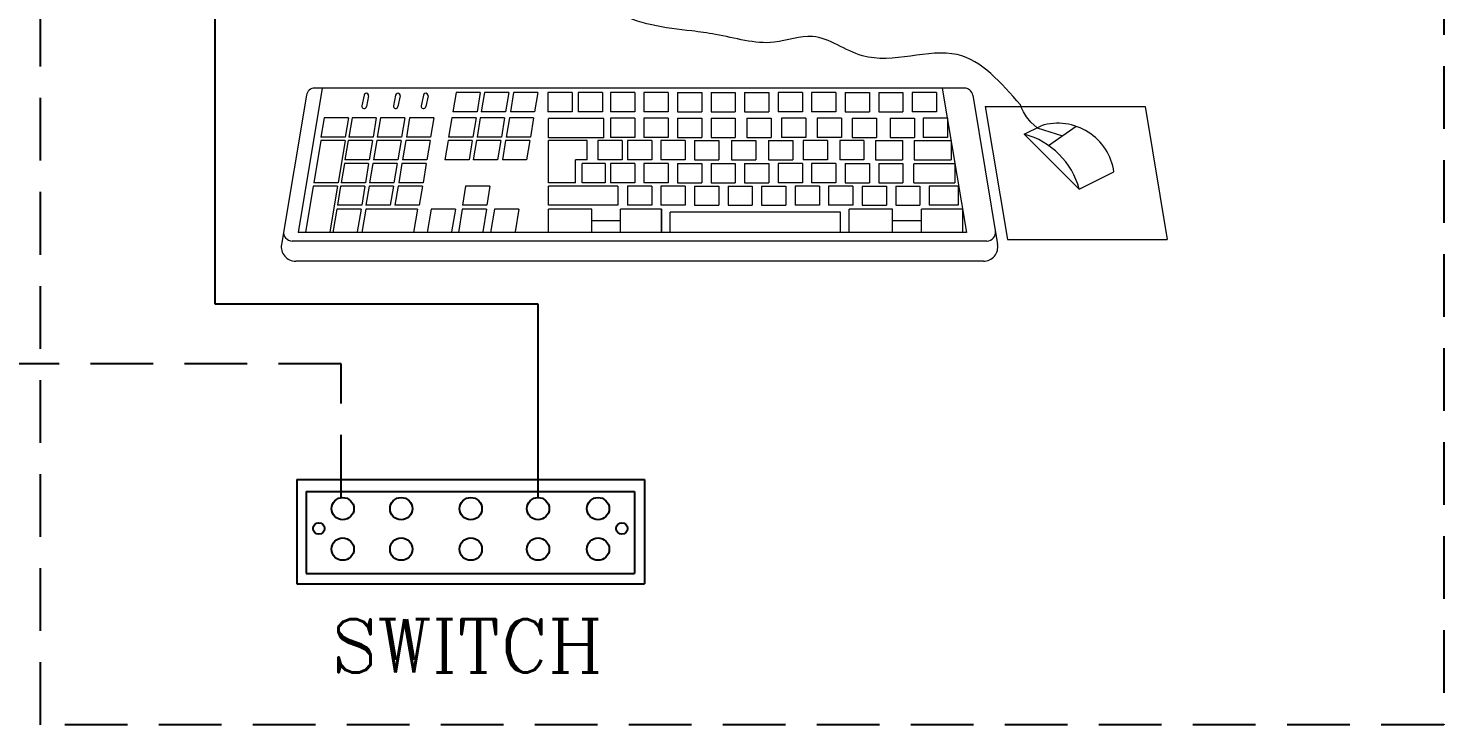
# Model space of a CAD drawing. Extents: x -730 to 2784, y 160 to 852.
# Drawn here: x -695.6 to -689.96, y 289.22 to 292 of the extents above; entities that cross this region are included whole.
import ezdxf
from ezdxf.enums import TextEntityAlignment as Align

# ---------------------------------------------------------------- set-up
doc = ezdxf.new("R2010")
doc.units = 0
doc.header["$MEASUREMENT"] = 0
doc.linetypes.add('HIDDEN', pattern=[0.375, 0.25, -0.125])
doc.layers.add('DETXT', color=7, linetype='Continuous')
doc.layers.add('Duct', color=4, linetype='Continuous')
doc.styles.add('ROMANT', font='romanc.shx')

msp = doc.modelspace()

# ---------------------------------------------------------------- linework, layer by layer
at = {"color": 254, "lineweight": 0}
for p, q in [((-694.4285, 291.7638), (-694.5244, 291.188)), ((-691.8675, 291.7638), (-694.4576, 291.7638)), ((-691.955, 291.7638), (-691.859, 291.188)), ((-694.4916, 291.7349), (-694.5908, 291.1399)), ((-691.8334, 291.7349), (-691.7343, 291.1399)), ((-691.859, 291.188), (-694.5244, 291.188)), ((-691.7773, 291.1535), (-694.5478, 291.1535)), ((-691.7911, 291.0729), (-694.534, 291.0729))]:
    msp.add_line(p, q, dxfattribs=at)
at = {"color": 1, "lineweight": 0}
for p, q in [((-694.2616, 291.7352), (-694.2704, 291.693)), ((-694.2432, 291.7321), (-694.252, 291.69)), ((-694.1358, 291.7352), (-694.1446, 291.693)), ((-694.1174, 291.7321), (-694.1262, 291.69)), ((-694.0247, 291.7352), (-694.0335, 291.693)), ((-694.0063, 291.7321), (-694.0151, 291.69)), ((-693.8947, 291.7459), (-693.9075, 291.669)), ((-693.7978, 291.7459), (-693.8947, 291.7459)), ((-693.7978, 291.7459), (-693.8106, 291.669)), ((-693.7809, 291.7459), (-693.7938, 291.669)), ((-693.684, 291.7459), (-693.7809, 291.7459)), ((-693.684, 291.7459), (-693.6968, 291.669)), ((-693.6651, 291.7459), (-693.6779, 291.669)), ((-693.5682, 291.7459), (-693.6651, 291.7459)), ((-693.5682, 291.7459), (-693.581, 291.669)), ((-693.4315, 291.7459), (-693.5284, 291.7459)), ((-693.5284, 291.7459), (-693.5284, 291.669)), ((-693.4315, 291.7459), (-693.4315, 291.669)), ((-693.3105, 291.7459), (-693.4074, 291.7459)), ((-693.4074, 291.7459), (-693.4074, 291.669)), ((-693.3105, 291.7459), (-693.3105, 291.669)), ((-693.1819, 291.7459), (-693.2788, 291.7459)), ((-693.2788, 291.7459), (-693.2788, 291.669)), ((-693.1819, 291.7459), (-693.1819, 291.669)), ((-693.0481, 291.7459), (-693.145, 291.7459)), ((-693.145, 291.7459), (-693.145, 291.669)), ((-693.0481, 291.7459), (-693.0481, 291.669)), ((-693.0113, 291.7459), (-692.9144, 291.7459)), ((-693.0113, 291.7459), (-693.0113, 291.669)), ((-692.9144, 291.7459), (-692.9144, 291.669)), ((-692.8775, 291.7459), (-692.7806, 291.7459)), ((-692.8775, 291.7459), (-692.8775, 291.669)), ((-692.7806, 291.7459), (-692.7806, 291.669)), ((-692.7438, 291.7459), (-692.6469, 291.7459)), ((-692.7438, 291.7459), (-692.7438, 291.669)), ((-692.6469, 291.7459), (-692.6469, 291.669)), ((-692.5131, 291.7459), (-692.61, 291.7459)), ((-692.61, 291.7459), (-692.61, 291.669)), ((-692.5131, 291.7459), (-692.5131, 291.669)), ((-692.3794, 291.7459), (-692.4763, 291.7459)), ((-692.4763, 291.7459), (-692.4763, 291.669)), ((-692.3794, 291.7459), (-692.3794, 291.669)), ((-692.3425, 291.7459), (-692.2456, 291.7459)), ((-692.3425, 291.7459), (-692.3425, 291.669)), ((-692.2456, 291.7459), (-692.2456, 291.669)), ((-692.2088, 291.7459), (-692.1119, 291.7459)), ((-692.2088, 291.7459), (-692.2088, 291.669)), ((-692.1119, 291.7459), (-692.1119, 291.669)), ((-691.9781, 291.7459), (-692.075, 291.7459)), ((-692.075, 291.7459), (-692.075, 291.669)), ((-691.9781, 291.7459), (-691.9781, 291.669)), ((-691.6404, 291.6876), (-691.6431, 291.6964)), ((-694.4206, 291.6452), (-694.4334, 291.5683)), ((-694.3237, 291.6452), (-694.4206, 291.6452)), ((-694.3237, 291.6452), (-694.3365, 291.5683)), ((-694.3095, 291.6452), (-694.3223, 291.5683)), ((-694.2126, 291.6452), (-694.3095, 291.6452)), ((-694.2126, 291.6452), (-694.2254, 291.5683)), ((-694.1957, 291.6452), (-694.2086, 291.5683)), ((-694.0988, 291.6452), (-694.1957, 291.6452)), ((-694.0988, 291.6452), (-694.1117, 291.5683)), ((-694.0799, 291.6452), (-694.0927, 291.5683)), ((-693.983, 291.6452), (-694.0799, 291.6452)), ((-693.983, 291.6452), (-693.9958, 291.5683)), ((-693.9115, 291.6452), (-693.9243, 291.5683)), ((-693.8146, 291.6452), (-693.9115, 291.6452)), ((-693.8106, 291.669), (-693.9075, 291.669)), ((-693.8146, 291.6452), (-693.8274, 291.5683)), ((-693.7977, 291.6452), (-693.8105, 291.5683)), ((-693.7008, 291.6452), (-693.7977, 291.6452)), ((-693.6968, 291.669), (-693.7938, 291.669)), ((-693.7008, 291.6452), (-693.7136, 291.5683)), ((-693.6819, 291.6452), (-693.6947, 291.5683)), ((-693.585, 291.6452), (-693.6819, 291.6452)), ((-693.581, 291.669), (-693.6779, 291.669)), ((-693.585, 291.6452), (-693.5978, 291.5683)), ((-693.4315, 291.669), (-693.5284, 291.669)), ((-693.3046, 291.6425), (-693.5261, 291.6425)), ((-693.5261, 291.5653), (-693.5261, 291.6425)), ((-693.3105, 291.669), (-693.4074, 291.669)), ((-693.3046, 291.5653), (-693.3046, 291.6425)), ((-693.1819, 291.669), (-693.2788, 291.669)), ((-693.1819, 291.6436), (-693.2788, 291.6436)), ((-693.2788, 291.6436), (-693.2788, 291.5667)), ((-693.1819, 291.6436), (-693.1819, 291.5667)), ((-693.0481, 291.669), (-693.145, 291.669)), ((-693.0481, 291.6436), (-693.145, 291.6436)), ((-693.145, 291.6436), (-693.145, 291.5667)), ((-693.0481, 291.6436), (-693.0481, 291.5667)), ((-693.0113, 291.669), (-692.9144, 291.669)), ((-693.0113, 291.6436), (-692.9144, 291.6436)), ((-693.0113, 291.6436), (-693.0113, 291.5667)), ((-692.9144, 291.6436), (-692.9144, 291.5667)), ((-692.8775, 291.669), (-692.7806, 291.669)), ((-692.8775, 291.6436), (-692.7806, 291.6436)), ((-692.8775, 291.6436), (-692.8775, 291.5667)), ((-692.7806, 291.6436), (-692.7806, 291.5667)), ((-692.7438, 291.669), (-692.6469, 291.669)), ((-692.735, 291.6436), (-692.638, 291.6436)), ((-692.735, 291.6436), (-692.735, 291.5667)), ((-692.638, 291.6436), (-692.638, 291.5667)), ((-692.5131, 291.669), (-692.61, 291.669)), ((-692.4992, 291.6436), (-692.5962, 291.6436)), ((-692.5962, 291.6436), (-692.5962, 291.5667)), ((-692.4992, 291.6436), (-692.4992, 291.5667)), ((-692.3794, 291.669), (-692.4763, 291.669)), ((-692.4536, 291.6436), (-692.4536, 291.5667)), ((-692.3567, 291.6436), (-692.4536, 291.6436)), ((-692.3567, 291.6436), (-692.3567, 291.5667)), ((-692.3425, 291.669), (-692.2456, 291.669)), ((-692.3149, 291.6436), (-692.218, 291.6436)), ((-692.3149, 291.6436), (-692.3149, 291.5667)), ((-692.218, 291.6436), (-692.218, 291.5667)), ((-692.2088, 291.669), (-692.1119, 291.669)), ((-692.1632, 291.6436), (-692.0663, 291.6436)), ((-692.1632, 291.6436), (-692.1632, 291.5667)), ((-691.9781, 291.669), (-692.075, 291.669)), ((-692.0663, 291.6436), (-692.0663, 291.5667)), ((-691.9343, 291.6436), (-692.0312, 291.6436)), ((-692.0312, 291.6436), (-692.0312, 291.5667)), ((-691.9343, 291.6436), (-691.9343, 291.5667)), ((-691.6318, 291.6686), (-691.6404, 291.6876)), ((-691.6191, 291.6485), (-691.6318, 291.6686)), ((-691.6013, 291.6273), (-691.6191, 291.6485)), ((-691.6283, 291.5797), (-691.5603, 291.6136)), ((-691.5772, 291.6052), (-691.6013, 291.6273)), ((-691.5772, 291.6052), (-691.4753, 291.5735)), ((-691.5312, 291.5346), (-691.421, 291.6111)), ((-694.4334, 291.5551), (-694.4616, 291.3856)), ((-694.3365, 291.5683), (-694.4334, 291.5683)), ((-694.3364, 291.5551), (-694.4334, 291.5551)), ((-694.3364, 291.5551), (-694.3647, 291.3856)), ((-694.3246, 291.5543), (-694.3375, 291.4774)), ((-694.2277, 291.5543), (-694.3246, 291.5543)), ((-694.2254, 291.5683), (-694.3223, 291.5683)), ((-694.2277, 291.5543), (-694.2405, 291.4774)), ((-694.2109, 291.5543), (-694.2237, 291.4774)), ((-694.114, 291.5543), (-694.2109, 291.5543)), ((-694.1117, 291.5683), (-694.2086, 291.5683)), ((-694.114, 291.5543), (-694.1268, 291.4774)), ((-694.0951, 291.5543), (-694.1079, 291.4774)), ((-693.9982, 291.5543), (-694.0951, 291.5543)), ((-693.9958, 291.5683), (-694.0927, 291.5683)), ((-693.9982, 291.5543), (-694.011, 291.4774)), ((-693.9266, 291.5543), (-693.9394, 291.4774)), ((-693.8297, 291.5543), (-693.9266, 291.5543)), ((-693.8274, 291.5683), (-693.9243, 291.5683)), ((-693.8297, 291.5543), (-693.8425, 291.4774)), ((-693.8129, 291.5543), (-693.8257, 291.4774)), ((-693.716, 291.5543), (-693.8129, 291.5543)), ((-693.7136, 291.5683), (-693.8105, 291.5683)), ((-693.716, 291.5543), (-693.7288, 291.4774)), ((-693.697, 291.5543), (-693.7099, 291.4774)), ((-693.6001, 291.5543), (-693.697, 291.5543)), ((-693.5978, 291.5683), (-693.6947, 291.5683)), ((-693.6001, 291.5543), (-693.613, 291.4774)), ((-693.3046, 291.5653), (-693.5261, 291.5653)), ((-693.3712, 291.5543), (-693.5261, 291.5543)), ((-693.5261, 291.3853), (-693.5261, 291.5543)), ((-693.3712, 291.4775), (-693.3712, 291.5543)), ((-693.3294, 291.5543), (-693.3294, 291.4774)), ((-693.2325, 291.5543), (-693.3294, 291.5543)), ((-693.1819, 291.5667), (-693.2788, 291.5667)), ((-693.2325, 291.5543), (-693.2325, 291.4774)), ((-693.1141, 291.5543), (-693.211, 291.5543)), ((-693.211, 291.5543), (-693.211, 291.4774)), ((-693.0481, 291.5667), (-693.145, 291.5667)), ((-693.1141, 291.5543), (-693.1141, 291.4774)), ((-692.9803, 291.5543), (-693.0772, 291.5543)), ((-693.0772, 291.5543), (-693.0772, 291.4774)), ((-693.0113, 291.5667), (-692.9144, 291.5667)), ((-692.9803, 291.5543), (-692.9803, 291.4774)), ((-692.9435, 291.5543), (-692.9435, 291.4774)), ((-692.9435, 291.5543), (-692.8466, 291.5543)), ((-692.8775, 291.5667), (-692.7806, 291.5667)), ((-692.8466, 291.5543), (-692.8466, 291.4774)), ((-692.7959, 291.5543), (-692.6989, 291.5543)), ((-692.7959, 291.5543), (-692.7959, 291.4774)), ((-692.735, 291.5667), (-692.638, 291.5667)), ((-692.6989, 291.5543), (-692.6989, 291.4774)), ((-692.6482, 291.5543), (-692.6482, 291.4774)), ((-692.6482, 291.5543), (-692.5513, 291.5543)), ((-692.4992, 291.5667), (-692.5962, 291.5667)), ((-692.5513, 291.5543), (-692.5513, 291.4774)), ((-692.4125, 291.5543), (-692.5094, 291.5543)), ((-692.5094, 291.5543), (-692.5094, 291.4774)), ((-692.3567, 291.5667), (-692.4536, 291.5667)), ((-692.4125, 291.5543), (-692.4125, 291.4774)), ((-692.3643, 291.5543), (-692.3643, 291.4774)), ((-692.2674, 291.5543), (-692.3643, 291.5543)), ((-692.3149, 291.5667), (-692.218, 291.5667)), ((-692.2674, 291.5543), (-692.2674, 291.4774)), ((-692.2211, 291.5543), (-692.2211, 291.4774)), ((-692.2211, 291.5543), (-692.1144, 291.5543)), ((-692.1632, 291.5667), (-692.0663, 291.5667)), ((-692.1144, 291.5543), (-692.1144, 291.4774)), ((-692.0678, 291.5543), (-691.92, 291.5543)), ((-692.0678, 291.5543), (-692.0678, 291.4774)), ((-691.9343, 291.5667), (-692.0312, 291.5667)), ((-691.92, 291.5543), (-691.92, 291.4774)), ((-691.6283, 291.5797), (-691.4086, 291.3602)), ((-694.2405, 291.4774), (-694.3375, 291.4774)), ((-694.1268, 291.4774), (-694.2237, 291.4774)), ((-694.011, 291.4774), (-694.1079, 291.4774)), ((-693.8425, 291.4774), (-693.9394, 291.4774)), ((-693.7288, 291.4774), (-693.8257, 291.4774)), ((-693.613, 291.4774), (-693.7099, 291.4774)), ((-693.4187, 291.3853), (-693.4187, 291.4775)), ((-693.3712, 291.4775), (-693.4187, 291.4775)), ((-693.2325, 291.4774), (-693.3294, 291.4774)), ((-693.1141, 291.4774), (-693.211, 291.4774)), ((-692.9803, 291.4774), (-693.0772, 291.4774)), ((-692.9435, 291.4774), (-692.8466, 291.4774)), ((-692.7959, 291.4774), (-692.6989, 291.4774)), ((-692.6482, 291.4774), (-692.5513, 291.4774)), ((-692.4125, 291.4774), (-692.5094, 291.4774)), ((-692.2674, 291.4774), (-692.3643, 291.4774)), ((-692.2211, 291.4774), (-692.1144, 291.4774)), ((-692.0678, 291.4774), (-691.92, 291.4774)), ((-694.34, 291.4622), (-694.3528, 291.3853)), ((-694.2431, 291.4622), (-694.34, 291.4622)), ((-694.2431, 291.4622), (-694.2559, 291.3853)), ((-694.2262, 291.4622), (-694.2391, 291.3853)), ((-694.1293, 291.4622), (-694.2262, 291.4622)), ((-694.1293, 291.4622), (-694.1422, 291.3853)), ((-694.1104, 291.4622), (-694.1232, 291.3853)), ((-694.0135, 291.4622), (-694.1104, 291.4622)), ((-694.0135, 291.4622), (-694.0263, 291.3853)), ((-693.3913, 291.3853), (-693.3913, 291.4622)), ((-693.3003, 291.4622), (-693.3913, 291.4622)), ((-693.3003, 291.4622), (-693.3003, 291.3853)), ((-693.2788, 291.4622), (-693.2788, 291.3853)), ((-693.1819, 291.4622), (-693.2788, 291.4622)), ((-693.1819, 291.4622), (-693.1819, 291.3853)), ((-693.145, 291.4622), (-693.145, 291.3853)), ((-693.0481, 291.4622), (-693.145, 291.4622)), ((-693.0481, 291.4622), (-693.0481, 291.3853)), ((-693.0113, 291.4622), (-693.0113, 291.3853)), ((-693.0113, 291.4622), (-692.9144, 291.4622)), ((-692.9144, 291.4622), (-692.9144, 291.3853)), ((-692.8775, 291.4622), (-692.7806, 291.4622)), ((-692.8775, 291.4622), (-692.8775, 291.3853)), ((-692.7806, 291.4622), (-692.7806, 291.3853)), ((-692.7438, 291.4622), (-692.7438, 291.3853)), ((-692.7438, 291.4622), (-692.6469, 291.4622)), ((-692.6469, 291.4622), (-692.6469, 291.3853)), ((-692.61, 291.4622), (-692.61, 291.3853)), ((-692.5131, 291.4622), (-692.61, 291.4622)), ((-692.5131, 291.4622), (-692.5131, 291.3853)), ((-692.4763, 291.4622), (-692.4763, 291.3853)), ((-692.3794, 291.4622), (-692.4763, 291.4622)), ((-692.3794, 291.4622), (-692.3794, 291.3853)), ((-692.3425, 291.4622), (-692.3425, 291.3853)), ((-692.3425, 291.4622), (-692.2456, 291.4622)), ((-692.2456, 291.4622), (-692.2456, 291.3853)), ((-692.2088, 291.4622), (-692.2088, 291.3853)), ((-692.2088, 291.4622), (-692.1119, 291.4622)), ((-692.1119, 291.4622), (-692.1119, 291.3853)), ((-692.0691, 291.3853), (-692.0691, 291.4621)), ((-691.9054, 291.4621), (-692.0691, 291.4621)), ((-691.9054, 291.4621), (-691.9054, 291.3853)), ((-691.4086, 291.3602), (-691.2703, 291.4293)), ((-694.4638, 291.3723), (-694.4945, 291.188)), ((-694.3669, 291.3723), (-694.4638, 291.3723)), ((-694.3647, 291.3856), (-694.4616, 291.3856)), ((-694.3669, 291.3723), (-694.3973, 291.1899)), ((-694.3549, 291.3729), (-694.3677, 291.296)), ((-694.258, 291.3729), (-694.3549, 291.3729)), ((-694.2559, 291.3853), (-694.3528, 291.3853)), ((-694.258, 291.3729), (-694.2708, 291.296)), ((-694.2411, 291.3729), (-694.2539, 291.296)), ((-694.1442, 291.3729), (-694.2411, 291.3729)), ((-694.1422, 291.3853), (-694.2391, 291.3853)), ((-694.1442, 291.3729), (-694.157, 291.296)), ((-694.1253, 291.3729), (-694.1381, 291.296)), ((-694.0284, 291.3729), (-694.1253, 291.3729)), ((-694.0263, 291.3853), (-694.1232, 291.3853)), ((-694.0284, 291.3729), (-694.0412, 291.296)), ((-693.8564, 291.3729), (-693.8692, 291.296)), ((-693.7595, 291.3729), (-693.8564, 291.3729)), ((-693.7595, 291.3729), (-693.7723, 291.296)), ((-693.4187, 291.3853), (-693.5261, 291.3853)), ((-693.2494, 291.3729), (-693.5261, 291.3729)), ((-693.5261, 291.296), (-693.5261, 291.3729)), ((-693.3003, 291.3853), (-693.3913, 291.3853)), ((-693.1819, 291.3853), (-693.2788, 291.3853)), ((-693.2494, 291.3729), (-693.2494, 291.296)), ((-693.1141, 291.3729), (-693.211, 291.3729)), ((-693.211, 291.3729), (-693.211, 291.296)), ((-693.0481, 291.3853), (-693.145, 291.3853)), ((-693.1141, 291.3729), (-693.1141, 291.296)), ((-693.0772, 291.3729), (-693.0772, 291.296)), ((-692.9803, 291.3729), (-693.0772, 291.3729)), ((-693.0113, 291.3853), (-692.9144, 291.3853)), ((-692.9803, 291.3729), (-692.9803, 291.296)), ((-692.9435, 291.3729), (-692.9435, 291.296)), ((-692.9435, 291.3729), (-692.8466, 291.3729)), ((-692.8775, 291.3853), (-692.7806, 291.3853)), ((-692.8466, 291.3729), (-692.8466, 291.296)), ((-692.8097, 291.3729), (-692.7128, 291.3729)), ((-692.8097, 291.3729), (-692.8097, 291.296)), ((-692.7438, 291.3853), (-692.6469, 291.3853)), ((-692.7128, 291.3729), (-692.7128, 291.296)), ((-692.676, 291.3729), (-692.676, 291.296)), ((-692.676, 291.3729), (-692.5791, 291.3729)), ((-692.5131, 291.3853), (-692.61, 291.3853)), ((-692.5791, 291.3729), (-692.5791, 291.296)), ((-692.5422, 291.3729), (-692.5422, 291.296)), ((-692.4453, 291.3729), (-692.5422, 291.3729)), ((-692.3794, 291.3853), (-692.4763, 291.3853)), ((-692.4453, 291.3729), (-692.4453, 291.296)), ((-692.3116, 291.3729), (-692.4085, 291.3729)), ((-692.4085, 291.3729), (-692.4085, 291.296)), ((-692.3425, 291.3853), (-692.2456, 291.3853)), ((-692.3116, 291.3729), (-692.3116, 291.296)), ((-692.2747, 291.3729), (-692.1778, 291.3729)), ((-692.2747, 291.3729), (-692.2747, 291.296)), ((-692.2088, 291.3853), (-692.1119, 291.3853)), ((-692.1778, 291.3729), (-692.1778, 291.296)), ((-692.141, 291.3729), (-692.0441, 291.3729)), ((-692.141, 291.3729), (-692.141, 291.296)), ((-692.0691, 291.3853), (-691.9054, 291.3853)), ((-692.0441, 291.3729), (-692.0441, 291.296)), ((-692.0072, 291.3729), (-692.0072, 291.296)), ((-691.8912, 291.3729), (-692.0072, 291.3729)), ((-691.8912, 291.3729), (-691.8912, 291.296)), ((-694.3703, 291.2801), (-694.3857, 291.188)), ((-694.2734, 291.2801), (-694.3703, 291.2801)), ((-694.2708, 291.296), (-694.3677, 291.296)), ((-694.2734, 291.2801), (-694.2885, 291.1899)), ((-694.2548, 291.2801), (-694.2701, 291.188)), ((-694.0483, 291.2801), (-694.2548, 291.2801)), ((-694.157, 291.296), (-694.2539, 291.296)), ((-694.0412, 291.296), (-694.1381, 291.296)), ((-694.0483, 291.2801), (-694.0637, 291.188)), ((-693.9942, 291.2801), (-694.0095, 291.188)), ((-693.8973, 291.2801), (-693.9942, 291.2801)), ((-693.8973, 291.2801), (-693.9123, 291.1899)), ((-693.8698, 291.2801), (-693.8852, 291.188)), ((-693.7729, 291.2801), (-693.8698, 291.2801)), ((-693.7723, 291.296), (-693.8692, 291.296)), ((-693.7729, 291.2801), (-693.7879, 291.1899)), ((-693.7411, 291.2801), (-693.7565, 291.188)), ((-693.6442, 291.2801), (-693.7411, 291.2801)), ((-693.6442, 291.2801), (-693.6593, 291.1899)), ((-693.2494, 291.296), (-693.5261, 291.296)), ((-693.3534, 291.2801), (-693.5261, 291.2801)), ((-693.5261, 291.188), (-693.5261, 291.2801)), ((-693.3534, 291.188), (-693.3534, 291.2801)), ((-693.0745, 291.2801), (-693.2383, 291.2801)), ((-693.2383, 291.188), (-693.2383, 291.2801)), ((-693.1141, 291.296), (-693.211, 291.296)), ((-692.9803, 291.296), (-693.0772, 291.296)), ((-693.0745, 291.188), (-693.0745, 291.2801)), ((-693.0745, 291.2801), (-693.0745, 291.188)), ((-692.3606, 291.2686), (-693.04, 291.2686)), ((-693.04, 291.188), (-693.04, 291.2686)), ((-692.9435, 291.296), (-692.8466, 291.296)), ((-692.8097, 291.296), (-692.7128, 291.296)), ((-692.676, 291.296), (-692.5791, 291.296)), ((-692.4453, 291.296), (-692.5422, 291.296)), ((-692.3116, 291.296), (-692.4085, 291.296)), ((-692.3606, 291.188), (-692.3606, 291.2686)), ((-692.1533, 291.2801), (-692.326, 291.2801)), ((-692.326, 291.188), (-692.326, 291.2801)), ((-692.2747, 291.296), (-692.1778, 291.296)), ((-692.1533, 291.188), (-692.1533, 291.2801)), ((-692.141, 291.296), (-692.0441, 291.296)), ((-692.0381, 291.188), (-692.0381, 291.2801)), ((-691.8744, 291.2801), (-692.0381, 291.2801)), ((-691.8912, 291.296), (-692.0072, 291.296)), ((-691.8744, 291.2801), (-691.8744, 291.188)), ((-693.2383, 291.2341), (-693.3534, 291.2341)), ((-692.0381, 291.2341), (-692.1533, 291.2341))]:
    msp.add_line(p, q, dxfattribs=at)
at = {"color": 43, "lineweight": 0}
for p, q in [((-691.7836, 291.6906), (-691.6951, 291.1593)), ((-691.7836, 291.6906), (-691.1465, 291.6906)), ((-691.1465, 291.6906), (-691.0579, 291.1593)), ((-691.6951, 291.1593), (-691.0579, 291.1593))]:
    msp.add_line(p, q, dxfattribs=at)
at = {"color": 7}
for p, q in [((-694.5297, 290.2023), (-693.1428, 290.2023)), ((-694.5297, 290.2023), (-694.5297, 289.7854)), ((-693.1428, 290.2023), (-693.1428, 289.7854)), ((-694.4924, 290.1539), (-693.1826, 290.1539)), ((-694.4924, 290.1539), (-694.4924, 289.8269)), ((-693.1826, 290.1539), (-693.1826, 289.8269)), ((-694.5297, 289.7854), (-693.1428, 289.7854)), ((-694.4924, 289.8269), (-693.1826, 289.8269))]:
    msp.add_line(p, q, dxfattribs=at)
for centre, radius in [((-694.3466, 290.0859), 0.0447), ((-694.1132, 290.0859), 0.0447), ((-693.8358, 290.0859), 0.0447), ((-693.5675, 290.0859), 0.0447), ((-693.3282, 290.0859), 0.0447), ((-694.4419, 290.0067), 0.0228), ((-693.233, 290.0067), 0.0228), ((-694.3466, 289.9245), 0.0447), ((-694.1132, 289.9245), 0.0447), ((-693.8358, 289.9245), 0.0447), ((-693.5675, 289.9245), 0.0447), ((-693.3282, 289.9245), 0.0447)]:
    msp.add_circle(centre, radius, dxfattribs=at)
at = {"color": 254, "lineweight": 0}
for centre, radius, start, end in [((-694.4576, 291.7292), 0.0345, 90, 170.5377), ((-691.8675, 291.7292), 0.0345, 9.4623, 90), ((-694.5478, 291.188), 0.0345, 170.5377, 270), ((-691.7773, 291.188), 0.0345, 270, 9.4623), ((-694.534, 291.1304), 0.0576, 170.5377, 270), ((-691.7911, 291.1304), 0.0576, 270, 9.4623)]:
    msp.add_arc(centre, radius, start, end, dxfattribs=at)
at = {"color": 1, "lineweight": 0}
for centre, radius, start, end in [((-694.2524, 291.7336), 0.00933, 350.5377, 170.5377), ((-694.1266, 291.7336), 0.00933, 350.5377, 170.5377), ((-694.0155, 291.7336), 0.00933, 350.5377, 170.5377), ((-694.2612, 291.6915), 0.00933, 170.5377, 350.5377), ((-694.1354, 291.6915), 0.00933, 170.5377, 350.5377), ((-694.0243, 291.6915), 0.00933, 170.5377, 350.5377), ((-691.4945, 291.3969), 0.2265, 8.228, 106.8785), ((-691.7089, 291.2792), 0.3111, 15.0933, 74.9769)]:
    msp.add_arc(centre, radius, start, end, dxfattribs=at)
msp.add_spline([(-691.6431, 291.6964), (-691.8955, 291.897), (-692.274, 291.8925), (-692.4723, 291.969), (-692.6256, 291.9465), (-692.8599, 291.978), (-692.9545, 291.9915), (-693.2565, 292.0726), (-693.3962, 292.1626), (-693.617, 292.2076), (-693.5546, 292.2969), (-693.285, 292.3713)], degree=3, dxfattribs=at)
at = {"layer": 'Duct', "color": 4}
for p, q in [((-694.8559, 290.9014), (-694.8559, 292.631)), ((-693.5675, 290.9014), (-694.8559, 290.9014)), ((-693.5675, 290.1306), (-693.5675, 290.9014))]:
    msp.add_line(p, q, dxfattribs=at)
at = {"layer": 'Duct', "color": 1, "linetype": 'HIDDEN'}
for p, q in [((-694.3525, 290.6642), (-698.2718, 290.6642)), ((-694.3525, 290.1306), (-694.3525, 290.6642))]:
    msp.add_line(p, q, dxfattribs=at)
at = {"layer": 'Duct', "linetype": 'HIDDEN'}
msp.add_lwpolyline([(-695.5518, 296.351), (-689.9552, 296.351), (-689.9552, 289.2241), (-695.5518, 289.2241)], close=True, dxfattribs=at)

# ---------------------------------------------------------------- texts
at = {"layer": 'DETXT', "color": 6, "style": 'ROMANT'}
msp.add_text('SWITCH', height=0.21198, dxfattribs=at).set_placement((-693.8499, 289.4326), align=Align.CENTER)

doc.saveas('drawing.dxf')
